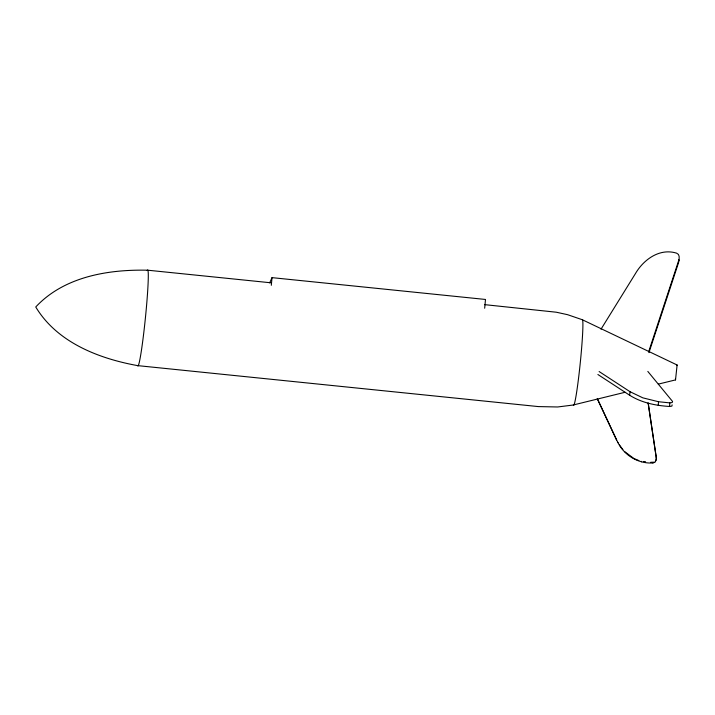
<?xml version="1.0" encoding="UTF-8"?>
<svg xmlns="http://www.w3.org/2000/svg" width="715" height="715" viewBox="0 0 715 715"><rect width="100%" height="100%" fill="white"/><g stroke="black" fill="none" stroke-linecap="round" stroke-linejoin="round"><path stroke-width="1.07" d="M675.452 378.512L675.514 379.906L658.327 384.116M672.136 404.86L671.912 406.111L669.526 406.46C655.709 405.62 641.534 402.768 629.692 395.261L629.995 391.686L599.125 371.541M658.229 405.307L658.524 401.732L642.848 397.853L629.995 391.686M669.526 406.46L669.821 402.885L658.524 401.732M271.307 285.321L272.022 277.643L485.494 299.46L484.681 308.237M648.943 352.611L678.455 262.906C678.893 259.938 680.626 254.549 676.658 253.181C659.641 247.819 643.509 259.634 635.367 273.711L601.011 329.204M678.455 262.906L678.785 259.911M676.846 365.606L677.114 364.999L675.514 379.906M656.013 460.12L656.29 457.788L648.085 402.858M648.684 351.726L678.893 259.911M269.698 282.854L272.022 277.643M655.441 461.148L655.753 460.657M270.967 282.8L147.925 270.225C108.233 269.296 64.064 276.598 35.75 306.985C57.093 342.476 98.724 358.555 137.655 365.624L538.377 406.585L557.646 406.978L572.965 405.048M654.198 462.203L650.704 462.274M625.035 392.285L573.403 404.949A43.007 2.324 -84.2 0 0 579.847 366.875A43.007 2.324 -84.2 0 0 582.555 319.855L677.114 364.999M617.805 442.254C624.124 455.339 638.28 463.901 652.911 462.971L655.217 462.06L656.486 458.86L648.246 403.34M669.821 402.885L672.216 402.527L672.592 401.508L647.826 371.425M484.582 304.635L556.288 312.214L567.585 314.689L582.153 319.677M643.509 461.541L645.565 461.747M638.835 460.576L634.625 458.816M633.794 458.431L624.821 451.737M597.892 374.508L629.692 395.261M622.863 449.61L619.342 444.855M597.266 398.523L617.957 442.746M597.418 399.015L616.571 440.011L616.419 439.519M656.29 457.788L656.442 458.279M652.75 462.48L652.911 462.971M641.462 461.327L641.614 461.819M147.201 270.547A48.218 2.601 -84.2 0 1 145.529 316.665A48.218 2.601 -84.2 0 1 137.655 365.624"/></g></svg>
